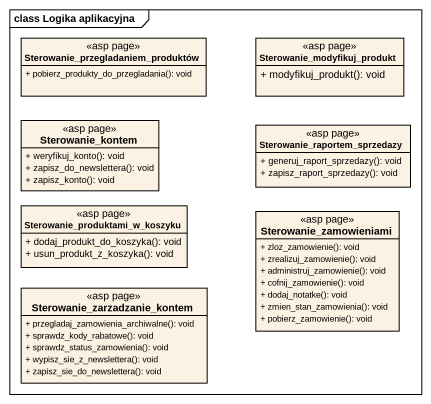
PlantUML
@startuml
mainframe class Logika aplikacyjna
hide circle
hide empty members
skinparam classAttributeIconSize 0
class "Sterowanie_przegladaniem_produktów" as Sterowanie_przegladaniem <<asp page>> {
  + pobierz_produkty_do_przegladania(): void
}
class Sterowanie_modyfikuj_produkt <<asp page>> {
  + modyfikuj_produkt(): void
}
class Sterowanie_kontem <<asp page>> {
  + weryfikuj_konto(): void
  + zapisz_do_newslettera(): void
  + zapisz_konto(): void
}
class "Sterowanie_raportem_sprzedazy" as Sterowanie_raportem <<asp page>> {
  + generuj_raport_sprzedazy(): void
  + zapisz_raport_sprzedazy(): void
}
class "Sterowanie_produktami_w_koszyku" as Sterowanie_produktami_w <<asp page>> {
  + dodaj_produkt_do_koszyka(): void
  + usun_produkt_z_koszyka(): void
}
class Sterowanie_zamowieniami <<asp page>> {
  + zloz_zamowienie(): void
  + zrealizuj_zamowienie(): void
  + administruj_zamowienie(): void
  + cofnij_zamowienie(): void
  + dodaj_notatke(): void
  + zmien_stan_zamowienia(): void
  + pobierz_zamowienie(): void
}
class "Sterowanie_zarzadzanie_kontem" as Sterowanie_zarzadzanie <<asp page>> {
  + przegladaj_zamowienia_archiwalne(): void
  + sprawdz_kody_rabatowe(): void
  + sprawdz_status_zamowienia(): void
  + wypisz_sie_z_newslettera(): void
  + zapisz_sie_do_newslettera(): void
}
@enduml
